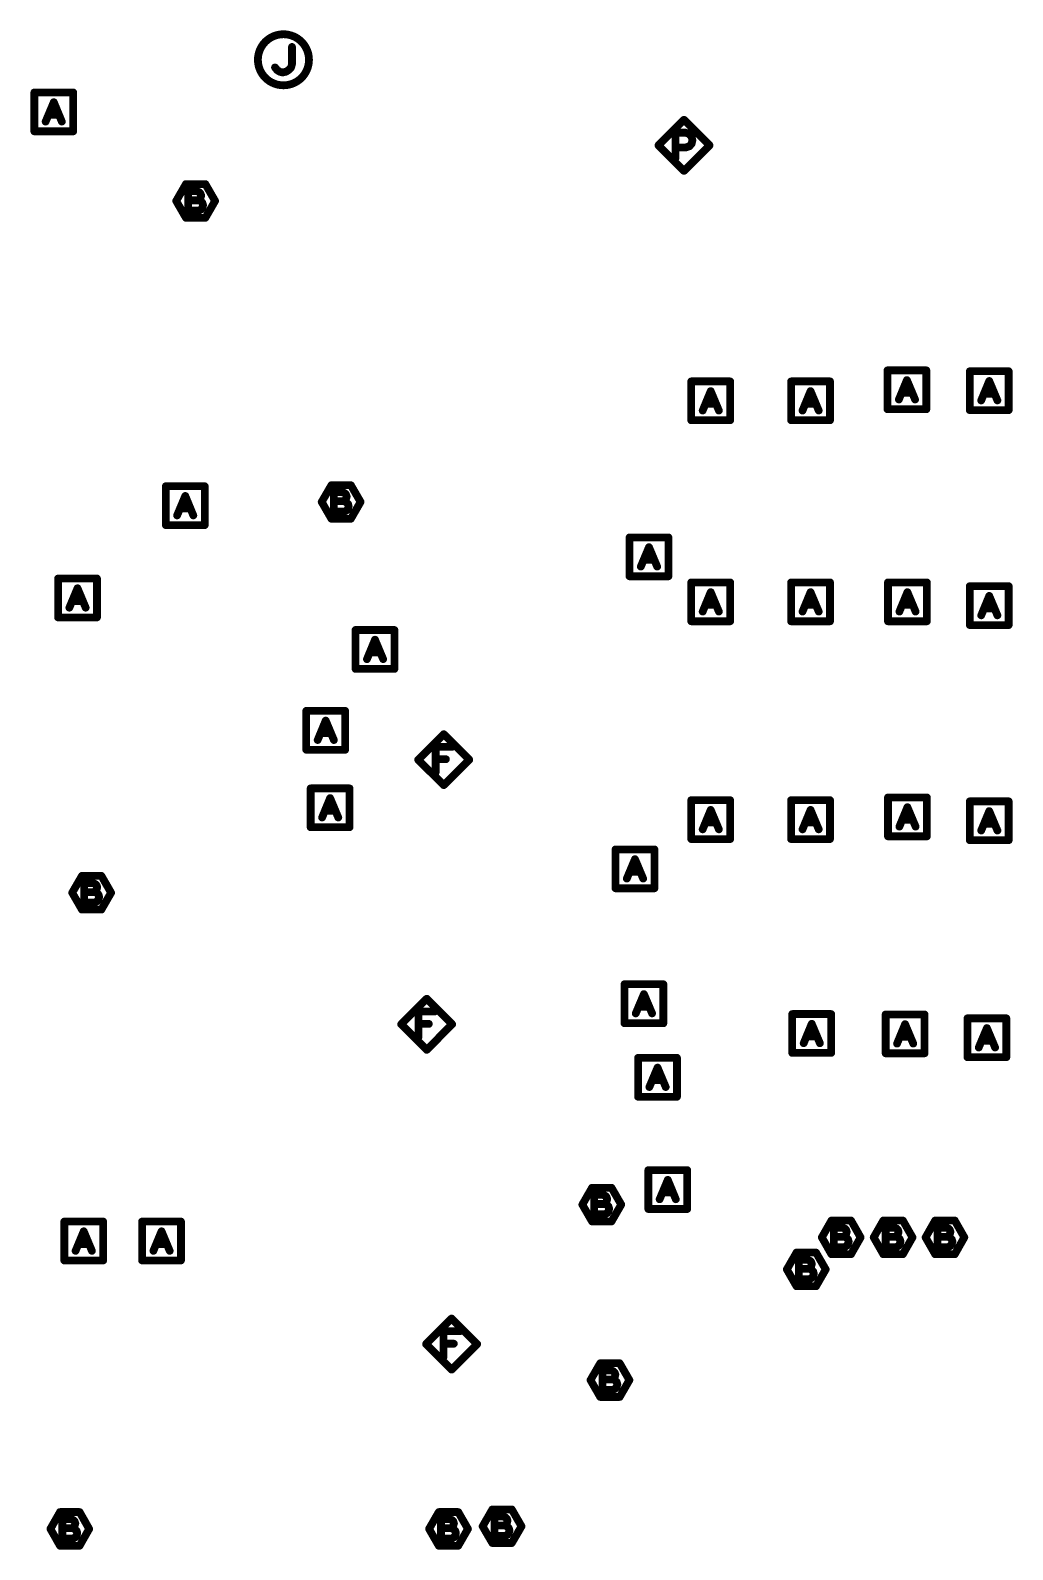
# Model space of a CAD drawing. Extents: x -14.2 to 19.9, y -5.2 to 16.9.
# Drawn here: x 3.037 to 3.795, y 4.041 to 5.213 of the extents above; entities that cross this region are included whole.
import ezdxf

# ---------------------------------------------------------------- set-up
doc = ezdxf.new("R2010")
doc.units = 0
doc.layers.get('0').update_dxf_attribs({"linetype": 'CONTINUOUS'})
doc.layers.add('FAB', color=2, linetype='CONTINUOUS')

# ---------------------------------------------------------------- blocks, each defined once
blk = doc.blocks.new('ROUND_1')
at = {"const_width": 0.003}
blk.add_lwpolyline([(-0.0015, 0, 1), (0.0015, 0, 1)], format="xyb", close=True, dxfattribs=at)

msp = doc.modelspace()

# ---------------------------------------------------------------- linework, layer by layer
at = {"layer": 'FAB', "const_width": 0.006}
msp.add_lwpolyline([(3.2126, 5.19, 1), (3.252, 5.19, 1)], format="xyb", close=True, dxfattribs=at)
for points in [[(3.2389, 5.1867), (3.2389, 5.1999)], [(3.2258, 5.1841), (3.2274, 5.1821)], [(3.2274, 5.1821), (3.2294, 5.1808)], [(3.2294, 5.1808), (3.2317, 5.1802)], [(3.2317, 5.1802), (3.2343, 5.1808)], [(3.2343, 5.1808), (3.2363, 5.1821)], [(3.2363, 5.1821), (3.2382, 5.1841)], [(3.2382, 5.1841), (3.2389, 5.1867)], [(3.0402, 5.1348), (3.0402, 5.1648)], [(3.0402, 5.1648), (3.0702, 5.1648)], [(3.0489, 5.1423), (3.0552, 5.1573)], [(3.0552, 5.1573), (3.0614, 5.1423)], [(3.0702, 5.1648), (3.0702, 5.1348)], [(3.0592, 5.1475), (3.0512, 5.1475)], [(3.5215, 5.124), (3.5412, 5.1437)], [(3.5412, 5.1437), (3.5609, 5.124)], [(3.0702, 5.1348), (3.0402, 5.1348)], [(3.5346, 5.1141), (3.5346, 5.1338)], [(3.5346, 5.1338), (3.5425, 5.1338)], [(3.5425, 5.1338), (3.5451, 5.1328)], [(3.5451, 5.1328), (3.5471, 5.1305)], [(3.5412, 5.1043), (3.5215, 5.124)], [(3.5425, 5.1223), (3.5346, 5.1223)], [(3.5609, 5.124), (3.5412, 5.1043)], [(3.5454, 5.1233), (3.5425, 5.1223)], [(3.5471, 5.1253), (3.5454, 5.1233)], [(3.5471, 5.1305), (3.5477, 5.1279)], [(3.5477, 5.1279), (3.5471, 5.1253)], [(3.1496, 5.0811), (3.1571, 5.0941)], [(3.1571, 5.0941), (3.1721, 5.0941)], [(3.1656, 5.0886), (3.1589, 5.0886)], [(3.1589, 5.0886), (3.1589, 5.0736)], [(3.1674, 5.0878), (3.1656, 5.0886)], [(3.1683, 5.0868), (3.1674, 5.0878)], [(3.1689, 5.0853), (3.1683, 5.0868)], [(3.1683, 5.0836), (3.1689, 5.0853)], [(3.1721, 5.0941), (3.1796, 5.0811)], [(3.1571, 5.0681), (3.1496, 5.0811)], [(3.1666, 5.0816), (3.1589, 5.0816)], [(3.1589, 5.0736), (3.1671, 5.0736)], [(3.1666, 5.0816), (3.1676, 5.0823)], [(3.1683, 5.0811), (3.1666, 5.0816)], [(3.1671, 5.0736), (3.1689, 5.0746)], [(3.1676, 5.0823), (3.1683, 5.0836)], [(3.1698, 5.0796), (3.1683, 5.0811)], [(3.1689, 5.0746), (3.1698, 5.0761)], [(3.1703, 5.0778), (3.1698, 5.0796)], [(3.1698, 5.0761), (3.1703, 5.0778)], [(3.1796, 5.0811), (3.1721, 5.0681)], [(3.1721, 5.0681), (3.1571, 5.0681)], [(3.6981, 4.9204), (3.6981, 4.9504)], [(3.6981, 4.9504), (3.7281, 4.9504)], [(3.7281, 4.9504), (3.7281, 4.9204)], [(3.7616, 4.9197), (3.7616, 4.9497)], [(3.7616, 4.9497), (3.7916, 4.9497)], [(3.7916, 4.9497), (3.7916, 4.9197)], [(3.5468, 4.9119), (3.5468, 4.9419)], [(3.5468, 4.9419), (3.5768, 4.9419)], [(3.5556, 4.9194), (3.5618, 4.9344)], [(3.5618, 4.9344), (3.5681, 4.9194)], [(3.5768, 4.9419), (3.5768, 4.9119)], [(3.6238, 4.9119), (3.6238, 4.9419)], [(3.6238, 4.9419), (3.6538, 4.9419)], [(3.6326, 4.9194), (3.6388, 4.9344)], [(3.6388, 4.9344), (3.6451, 4.9194)], [(3.6538, 4.9419), (3.6538, 4.9119)], [(3.7069, 4.9279), (3.7131, 4.9429)], [(3.7171, 4.9332), (3.7091, 4.9332)], [(3.7131, 4.9429), (3.7194, 4.9279)], [(3.7704, 4.9272), (3.7766, 4.9422)], [(3.7806, 4.9324), (3.7726, 4.9324)], [(3.7766, 4.9422), (3.7829, 4.9272)], [(3.5658, 4.9247), (3.5578, 4.9247)], [(3.6428, 4.9247), (3.6348, 4.9247)], [(3.7281, 4.9204), (3.6981, 4.9204)], [(3.7916, 4.9197), (3.7616, 4.9197)], [(3.5768, 4.9119), (3.5468, 4.9119)], [(3.6538, 4.9119), (3.6238, 4.9119)], [(3.2618, 4.8489), (3.2693, 4.8618)], [(3.2693, 4.8618), (3.2843, 4.8618)], [(3.2843, 4.8618), (3.2918, 4.8489)], [(3.1416, 4.831), (3.1416, 4.861)], [(3.1416, 4.861), (3.1716, 4.861)], [(3.1503, 4.8385), (3.1566, 4.8535)], [(3.1566, 4.8535), (3.1628, 4.8385)], [(3.1716, 4.861), (3.1716, 4.831)], [(3.2778, 4.8564), (3.2711, 4.8564)], [(3.2711, 4.8564), (3.2711, 4.8414)], [(3.2788, 4.8494), (3.2711, 4.8494)], [(3.2796, 4.8556), (3.2778, 4.8564)], [(3.2788, 4.8494), (3.2798, 4.8501)], [(3.2806, 4.8489), (3.2788, 4.8494)], [(3.2806, 4.8546), (3.2796, 4.8556)], [(3.2798, 4.8501), (3.2806, 4.8514)], [(3.2811, 4.8531), (3.2806, 4.8546)], [(3.2806, 4.8514), (3.2811, 4.8531)], [(3.1606, 4.8438), (3.1526, 4.8438)], [(3.2693, 4.8359), (3.2618, 4.8489)], [(3.2711, 4.8414), (3.2793, 4.8414)], [(3.2793, 4.8414), (3.2811, 4.8424)], [(3.2821, 4.8474), (3.2806, 4.8489)], [(3.2811, 4.8424), (3.2821, 4.8439)], [(3.2826, 4.8456), (3.2821, 4.8474)], [(3.2821, 4.8439), (3.2826, 4.8456)], [(3.2918, 4.8489), (3.2843, 4.8359)], [(3.1716, 4.831), (3.1416, 4.831)], [(3.2843, 4.8359), (3.2693, 4.8359)], [(3.4992, 4.7915), (3.4992, 4.8215)], [(3.4992, 4.8215), (3.5292, 4.8215)], [(3.5292, 4.8215), (3.5292, 4.7915)], [(3.5079, 4.799), (3.5142, 4.814)], [(3.5182, 4.8042), (3.5102, 4.8042)], [(3.5142, 4.814), (3.5205, 4.799)], [(3.5292, 4.7915), (3.4992, 4.7915)], [(3.0585, 4.7598), (3.0585, 4.7898)], [(3.0585, 4.7898), (3.0885, 4.7898)], [(3.0672, 4.7673), (3.0735, 4.7823)], [(3.0735, 4.7823), (3.0798, 4.7673)], [(3.0885, 4.7898), (3.0885, 4.7598)], [(3.5468, 4.7568), (3.5468, 4.7868)], [(3.5468, 4.7868), (3.5768, 4.7868)], [(3.5556, 4.7643), (3.5618, 4.7793)], [(3.5618, 4.7793), (3.5681, 4.7643)], [(3.5768, 4.7868), (3.5768, 4.7568)], [(3.6238, 4.7568), (3.6238, 4.7868)], [(3.6238, 4.7868), (3.6538, 4.7868)], [(3.6326, 4.7643), (3.6388, 4.7793)], [(3.6388, 4.7793), (3.6451, 4.7643)], [(3.6538, 4.7868), (3.6538, 4.7568)], [(3.6985, 4.7568), (3.6985, 4.7868)], [(3.6985, 4.7868), (3.7285, 4.7868)], [(3.7073, 4.7643), (3.7135, 4.7793)], [(3.7135, 4.7793), (3.7198, 4.7643)], [(3.7285, 4.7868), (3.7285, 4.7568)], [(3.7616, 4.7539), (3.7616, 4.7839)], [(3.7616, 4.7839), (3.7916, 4.7839)], [(3.7916, 4.7839), (3.7916, 4.7539)], [(3.0775, 4.7725), (3.0695, 4.7725)], [(3.5658, 4.7696), (3.5578, 4.7696)], [(3.6428, 4.7696), (3.6348, 4.7696)], [(3.7175, 4.7696), (3.7095, 4.7696)], [(3.7704, 4.7614), (3.7766, 4.7764)], [(3.7766, 4.7764), (3.7829, 4.7614)], [(3.0885, 4.7598), (3.0585, 4.7598)], [(3.5768, 4.7568), (3.5468, 4.7568)], [(3.6538, 4.7568), (3.6238, 4.7568)], [(3.7285, 4.7568), (3.6985, 4.7568)], [(3.7806, 4.7666), (3.7726, 4.7666)], [(3.2879, 4.7201), (3.2879, 4.7501)], [(3.2879, 4.7501), (3.3179, 4.7501)], [(3.3179, 4.7501), (3.3179, 4.7201)], [(3.7916, 4.7539), (3.7616, 4.7539)], [(3.2967, 4.7276), (3.3029, 4.7426)], [(3.3069, 4.7329), (3.2989, 4.7329)], [(3.3029, 4.7426), (3.3092, 4.7276)], [(3.3179, 4.7201), (3.2879, 4.7201)], [(3.2499, 4.6577), (3.2499, 4.6877)], [(3.2499, 4.6877), (3.2799, 4.6877)], [(3.2799, 4.6877), (3.2799, 4.6577)], [(3.2587, 4.6652), (3.2649, 4.6802)], [(3.2649, 4.6802), (3.2712, 4.6652)], [(3.2689, 4.6705), (3.2609, 4.6705)], [(3.3362, 4.65), (3.3559, 4.6697)], [(3.3559, 4.6697), (3.3756, 4.65)], [(3.2799, 4.6577), (3.2499, 4.6577)], [(3.3497, 4.6402), (3.3497, 4.6599)], [(3.3497, 4.6599), (3.3622, 4.6599)], [(3.3576, 4.6504), (3.3497, 4.6504)], [(3.3559, 4.6304), (3.3362, 4.65)], [(3.3756, 4.65), (3.3559, 4.6304)], [(3.2533, 4.5979), (3.2533, 4.6279)], [(3.2533, 4.6279), (3.2833, 4.6279)], [(3.2833, 4.6279), (3.2833, 4.5979)], [(3.2621, 4.6054), (3.2683, 4.6204)], [(3.2683, 4.6204), (3.2746, 4.6054)], [(3.5468, 4.5888), (3.5468, 4.6188)], [(3.5468, 4.6188), (3.5768, 4.6188)], [(3.5768, 4.6188), (3.5768, 4.5888)], [(3.6238, 4.5888), (3.6238, 4.6188)], [(3.6238, 4.6188), (3.6538, 4.6188)], [(3.6538, 4.6188), (3.6538, 4.5888)], [(3.6985, 4.5909), (3.6985, 4.6209)], [(3.6985, 4.6209), (3.7285, 4.6209)], [(3.7285, 4.6209), (3.7285, 4.5909)], [(3.7616, 4.5879), (3.7616, 4.6179)], [(3.7616, 4.6179), (3.7916, 4.6179)], [(3.7916, 4.6179), (3.7916, 4.5879)], [(3.2723, 4.6107), (3.2643, 4.6107)], [(3.5556, 4.5963), (3.5618, 4.6113)], [(3.5618, 4.6113), (3.5681, 4.5963)], [(3.6326, 4.5963), (3.6388, 4.6113)], [(3.6388, 4.6113), (3.6451, 4.5963)], [(3.7073, 4.5984), (3.7135, 4.6134)], [(3.7175, 4.6036), (3.7095, 4.6036)], [(3.7135, 4.6134), (3.7198, 4.5984)], [(3.7704, 4.5954), (3.7766, 4.6104)], [(3.7766, 4.6104), (3.7829, 4.5954)], [(3.2833, 4.5979), (3.2533, 4.5979)], [(3.5658, 4.6016), (3.5578, 4.6016)], [(3.6428, 4.6016), (3.6348, 4.6016)], [(3.7806, 4.6007), (3.7726, 4.6007)], [(3.4884, 4.5508), (3.4884, 4.5808)], [(3.4884, 4.5808), (3.5184, 4.5808)], [(3.5184, 4.5808), (3.5184, 4.5508)], [(3.5768, 4.5888), (3.5468, 4.5888)], [(3.6538, 4.5888), (3.6238, 4.5888)], [(3.7285, 4.5909), (3.6985, 4.5909)], [(3.7916, 4.5879), (3.7616, 4.5879)], [(3.4971, 4.5583), (3.5034, 4.5733)], [(3.5034, 4.5733), (3.5097, 4.5583)], [(3.0694, 4.5474), (3.0769, 4.5604)], [(3.0769, 4.5604), (3.0919, 4.5604)], [(3.0919, 4.5604), (3.0994, 4.5474)], [(3.5074, 4.5636), (3.4994, 4.5636)], [(3.0769, 4.5344), (3.0694, 4.5474)], [(3.0854, 4.5549), (3.0787, 4.5549)], [(3.0787, 4.5549), (3.0787, 4.5399)], [(3.0864, 4.5479), (3.0787, 4.5479)], [(3.0872, 4.5541), (3.0854, 4.5549)], [(3.0864, 4.5479), (3.0874, 4.5486)], [(3.0882, 4.5474), (3.0864, 4.5479)], [(3.0882, 4.5531), (3.0872, 4.5541)], [(3.0874, 4.5486), (3.0882, 4.5499)], [(3.0887, 4.5516), (3.0882, 4.5531)], [(3.0882, 4.5499), (3.0887, 4.5516)], [(3.0897, 4.5459), (3.0882, 4.5474)], [(3.0902, 4.5441), (3.0897, 4.5459)], [(3.0994, 4.5474), (3.0919, 4.5344)], [(3.5184, 4.5508), (3.4884, 4.5508)], [(3.0919, 4.5344), (3.0769, 4.5344)], [(3.0787, 4.5399), (3.0869, 4.5399)], [(3.0869, 4.5399), (3.0887, 4.5409)], [(3.0887, 4.5409), (3.0897, 4.5424)], [(3.0897, 4.5424), (3.0902, 4.5441)], [(3.4953, 4.4467), (3.4953, 4.4768)], [(3.4953, 4.4768), (3.5253, 4.4768)], [(3.5253, 4.4768), (3.5253, 4.4467)], [(3.3231, 4.4459), (3.3428, 4.4656)], [(3.3428, 4.4656), (3.3624, 4.4459)], [(3.504, 4.4543), (3.5103, 4.4692)], [(3.5103, 4.4692), (3.5166, 4.4543)], [(3.3365, 4.4361), (3.3365, 4.4558)], [(3.3365, 4.4558), (3.349, 4.4558)], [(3.5143, 4.4595), (3.5063, 4.4595)], [(3.6247, 4.4238), (3.6247, 4.4538)], [(3.6247, 4.4538), (3.6547, 4.4538)], [(3.6547, 4.4538), (3.6547, 4.4238)], [(3.6967, 4.4235), (3.6967, 4.4535)], [(3.6967, 4.4535), (3.7267, 4.4535)], [(3.7267, 4.4535), (3.7267, 4.4235)], [(3.3428, 4.4262), (3.3231, 4.4459)], [(3.3444, 4.4462), (3.3365, 4.4462)], [(3.3624, 4.4459), (3.3428, 4.4262)], [(3.5253, 4.4467), (3.4953, 4.4467)], [(3.6335, 4.4313), (3.6397, 4.4463)], [(3.6397, 4.4463), (3.646, 4.4313)], [(3.7055, 4.431), (3.7117, 4.446)], [(3.7117, 4.446), (3.718, 4.431)], [(3.7598, 4.4205), (3.7598, 4.4505)], [(3.7598, 4.4505), (3.7898, 4.4505)], [(3.7685, 4.428), (3.7748, 4.443)], [(3.7748, 4.443), (3.7811, 4.428)], [(3.7898, 4.4505), (3.7898, 4.4205)], [(3.6437, 4.4366), (3.6357, 4.4366)], [(3.7157, 4.4362), (3.7077, 4.4362)], [(3.7788, 4.4333), (3.7708, 4.4333)], [(3.5058, 4.39), (3.5058, 4.42)], [(3.5058, 4.42), (3.5358, 4.42)], [(3.5358, 4.42), (3.5358, 4.39)], [(3.6547, 4.4238), (3.6247, 4.4238)], [(3.7267, 4.4235), (3.6967, 4.4235)], [(3.7898, 4.4205), (3.7598, 4.4205)], [(3.5145, 4.3975), (3.5208, 4.4125)], [(3.5208, 4.4125), (3.5271, 4.3975)], [(3.5248, 4.4028), (3.5168, 4.4028)], [(3.5358, 4.39), (3.5058, 4.39)], [(3.5137, 4.3034), (3.5137, 4.3334)], [(3.5137, 4.3334), (3.5437, 4.3334)], [(3.5224, 4.3109), (3.5287, 4.3259)], [(3.5287, 4.3259), (3.5349, 4.3109)], [(3.5437, 4.3334), (3.5437, 4.3034)], [(3.4628, 4.3068), (3.4703, 4.3198)], [(3.4703, 4.3198), (3.4853, 4.3198)], [(3.4787, 4.3143), (3.472, 4.3143)], [(3.472, 4.3143), (3.472, 4.2993)], [(3.4805, 4.3136), (3.4787, 4.3143)], [(3.4815, 4.3126), (3.4805, 4.3136)], [(3.482, 4.3111), (3.4815, 4.3126)], [(3.4815, 4.3093), (3.482, 4.3111)], [(3.4853, 4.3198), (3.4928, 4.3068)], [(3.5327, 4.3161), (3.5247, 4.3161)], [(3.4703, 4.2938), (3.4628, 4.3068)], [(3.4797, 4.3073), (3.472, 4.3073)], [(3.472, 4.2993), (3.4803, 4.2993)], [(3.4797, 4.3073), (3.4808, 4.3081)], [(3.4815, 4.3068), (3.4797, 4.3073)], [(3.4803, 4.2993), (3.482, 4.3003)], [(3.4808, 4.3081), (3.4815, 4.3093)], [(3.483, 4.3053), (3.4815, 4.3068)], [(3.482, 4.3003), (3.483, 4.3018)], [(3.4835, 4.3036), (3.483, 4.3053)], [(3.483, 4.3018), (3.4835, 4.3036)], [(3.4928, 4.3068), (3.4853, 4.2938)], [(3.5437, 4.3034), (3.5137, 4.3034)], [(3.0633, 4.2637), (3.0633, 4.2937)], [(3.0633, 4.2937), (3.0933, 4.2937)], [(3.0933, 4.2937), (3.0933, 4.2637)], [(3.1233, 4.2637), (3.1233, 4.2937)], [(3.1233, 4.2937), (3.1533, 4.2937)], [(3.1533, 4.2937), (3.1533, 4.2637)], [(3.4853, 4.2938), (3.4703, 4.2938)], [(3.6475, 4.2815), (3.6549, 4.2945)], [(3.6549, 4.2945), (3.67, 4.2945)], [(3.6635, 4.289), (3.6567, 4.289)], [(3.6567, 4.289), (3.6567, 4.274)], [(3.6652, 4.2883), (3.6635, 4.289)], [(3.6662, 4.2873), (3.6652, 4.2883)], [(3.6667, 4.2858), (3.6662, 4.2873)], [(3.67, 4.2945), (3.6774, 4.2815)], [(3.6875, 4.2815), (3.6949, 4.2945)], [(3.6949, 4.2945), (3.71, 4.2945)], [(3.7035, 4.289), (3.6967, 4.289)], [(3.6967, 4.289), (3.6967, 4.274)], [(3.7052, 4.2883), (3.7035, 4.289)], [(3.7062, 4.2873), (3.7052, 4.2883)], [(3.7067, 4.2858), (3.7062, 4.2873)], [(3.71, 4.2945), (3.7174, 4.2815)], [(3.7275, 4.2815), (3.7349, 4.2945)], [(3.7349, 4.2945), (3.75, 4.2945)], [(3.7435, 4.289), (3.7367, 4.289)], [(3.7367, 4.289), (3.7367, 4.274)], [(3.7452, 4.2883), (3.7435, 4.289)], [(3.7462, 4.2873), (3.7452, 4.2883)], [(3.7467, 4.2858), (3.7462, 4.2873)], [(3.75, 4.2945), (3.7574, 4.2815)], [(3.072, 4.2711), (3.0783, 4.2862)], [(3.0823, 4.2764), (3.0743, 4.2764)], [(3.0783, 4.2862), (3.0846, 4.2711)], [(3.132, 4.2711), (3.1383, 4.2862)], [(3.1423, 4.2764), (3.1343, 4.2764)], [(3.1383, 4.2862), (3.1446, 4.2711)], [(3.6549, 4.2685), (3.6475, 4.2815)], [(3.6644, 4.282), (3.6567, 4.282)], [(3.6644, 4.282), (3.6654, 4.2828)], [(3.6662, 4.2815), (3.6644, 4.282)], [(3.6654, 4.2828), (3.6662, 4.284)], [(3.6662, 4.284), (3.6667, 4.2858)], [(3.6677, 4.28), (3.6662, 4.2815)], [(3.6667, 4.275), (3.6677, 4.2765)], [(3.6682, 4.2783), (3.6677, 4.28)], [(3.6677, 4.2765), (3.6682, 4.2783)], [(3.6774, 4.2815), (3.67, 4.2685)], [(3.6949, 4.2685), (3.6875, 4.2815)], [(3.7044, 4.282), (3.6967, 4.282)], [(3.7044, 4.282), (3.7054, 4.2828)], [(3.7062, 4.2815), (3.7044, 4.282)], [(3.7054, 4.2828), (3.7062, 4.284)], [(3.7062, 4.284), (3.7067, 4.2858)], [(3.7077, 4.28), (3.7062, 4.2815)], [(3.7067, 4.275), (3.7077, 4.2765)], [(3.7082, 4.2783), (3.7077, 4.28)], [(3.7077, 4.2765), (3.7082, 4.2783)], [(3.7174, 4.2815), (3.71, 4.2685)], [(3.7349, 4.2685), (3.7275, 4.2815)], [(3.7444, 4.282), (3.7367, 4.282)], [(3.7444, 4.282), (3.7454, 4.2828)], [(3.7462, 4.2815), (3.7444, 4.282)], [(3.7454, 4.2828), (3.7462, 4.284)], [(3.7462, 4.284), (3.7467, 4.2858)], [(3.7477, 4.28), (3.7462, 4.2815)], [(3.7467, 4.275), (3.7477, 4.2765)], [(3.7482, 4.2783), (3.7477, 4.28)], [(3.7477, 4.2765), (3.7482, 4.2783)], [(3.7574, 4.2815), (3.75, 4.2685)], [(3.0933, 4.2637), (3.0633, 4.2637)], [(3.1533, 4.2637), (3.1233, 4.2637)], [(3.6205, 4.2568), (3.628, 4.2698)], [(3.628, 4.2698), (3.643, 4.2698)], [(3.6365, 4.2643), (3.6298, 4.2643)], [(3.6298, 4.2643), (3.6298, 4.2493)], [(3.6383, 4.2635), (3.6365, 4.2643)], [(3.6393, 4.2625), (3.6383, 4.2635)], [(3.643, 4.2698), (3.6505, 4.2568)], [(3.67, 4.2685), (3.6549, 4.2685)], [(3.6567, 4.274), (3.665, 4.274)], [(3.665, 4.274), (3.6667, 4.275)], [(3.71, 4.2685), (3.6949, 4.2685)], [(3.6967, 4.274), (3.705, 4.274)], [(3.705, 4.274), (3.7067, 4.275)], [(3.75, 4.2685), (3.7349, 4.2685)], [(3.7367, 4.274), (3.745, 4.274)], [(3.745, 4.274), (3.7467, 4.275)], [(3.628, 4.2438), (3.6205, 4.2568)], [(3.6375, 4.2573), (3.6298, 4.2573)], [(3.6375, 4.2573), (3.6385, 4.258)], [(3.6393, 4.2568), (3.6375, 4.2573)], [(3.6385, 4.258), (3.6393, 4.2593)], [(3.6398, 4.261), (3.6393, 4.2625)], [(3.6393, 4.2593), (3.6398, 4.261)], [(3.6408, 4.2553), (3.6393, 4.2568)], [(3.6398, 4.2503), (3.6408, 4.2518)], [(3.6413, 4.2535), (3.6408, 4.2553)], [(3.6408, 4.2518), (3.6413, 4.2535)], [(3.6505, 4.2568), (3.643, 4.2438)], [(3.643, 4.2438), (3.628, 4.2438)], [(3.6298, 4.2493), (3.638, 4.2493)], [(3.638, 4.2493), (3.6398, 4.2503)], [(3.3423, 4.1992), (3.362, 4.2189)], [(3.362, 4.2189), (3.3817, 4.1992)], [(3.3558, 4.1894), (3.3558, 4.2091)], [(3.3558, 4.2091), (3.3683, 4.2091)], [(3.362, 4.1795), (3.3423, 4.1992)], [(3.3637, 4.1995), (3.3558, 4.1995)], [(3.3817, 4.1992), (3.362, 4.1795)], [(3.4691, 4.1714), (3.4766, 4.1844)], [(3.4766, 4.1844), (3.4916, 4.1844)], [(3.4916, 4.1844), (3.4991, 4.1714)], [(3.4766, 4.1584), (3.4691, 4.1714)], [(3.4851, 4.1789), (3.4783, 4.1789)], [(3.4783, 4.1789), (3.4783, 4.1639)], [(3.4861, 4.1719), (3.4783, 4.1719)], [(3.4868, 4.1781), (3.4851, 4.1789)], [(3.4861, 4.1719), (3.4871, 4.1726)], [(3.4878, 4.1714), (3.4861, 4.1719)], [(3.4878, 4.1771), (3.4868, 4.1781)], [(3.4871, 4.1726), (3.4878, 4.1739)], [(3.4883, 4.1757), (3.4878, 4.1771)], [(3.4878, 4.1739), (3.4883, 4.1757)], [(3.4893, 4.1699), (3.4878, 4.1714)], [(3.4898, 4.1681), (3.4893, 4.1699)], [(3.4991, 4.1714), (3.4916, 4.1584)], [(3.4916, 4.1584), (3.4766, 4.1584)], [(3.4783, 4.1639), (3.4866, 4.1639)], [(3.4866, 4.1639), (3.4883, 4.1649)], [(3.4883, 4.1649), (3.4893, 4.1664)], [(3.4893, 4.1664), (3.4898, 4.1681)], [(3.0526, 4.0566), (3.06, 4.0696)], [(3.06, 4.0696), (3.0751, 4.0696)], [(3.0686, 4.0641), (3.0618, 4.0641)], [(3.0618, 4.0641), (3.0618, 4.0491)], [(3.0703, 4.0634), (3.0686, 4.0641)], [(3.0751, 4.0696), (3.0825, 4.0566)], [(3.3446, 4.0566), (3.3521, 4.0696)], [(3.3521, 4.0696), (3.3671, 4.0696)], [(3.3606, 4.0641), (3.3538, 4.0641)], [(3.3538, 4.0641), (3.3538, 4.0491)], [(3.3623, 4.0634), (3.3606, 4.0641)], [(3.3671, 4.0696), (3.3746, 4.0566)], [(3.3859, 4.0586), (3.3934, 4.0716)], [(3.3934, 4.0716), (3.4084, 4.0716)], [(3.4019, 4.0662), (3.3951, 4.0662)], [(3.3951, 4.0662), (3.3951, 4.0511)], [(3.4036, 4.0654), (3.4019, 4.0662)], [(3.4046, 4.0644), (3.4036, 4.0654)], [(3.4051, 4.0629), (3.4046, 4.0644)], [(3.4084, 4.0716), (3.4159, 4.0586)], [(3.06, 4.0436), (3.0526, 4.0566)], [(3.0695, 4.0571), (3.0618, 4.0571)], [(3.0695, 4.0571), (3.0705, 4.0579)], [(3.0713, 4.0566), (3.0695, 4.0571)], [(3.0713, 4.0624), (3.0703, 4.0634)], [(3.0705, 4.0579), (3.0713, 4.0591)], [(3.0718, 4.0609), (3.0713, 4.0624)], [(3.0713, 4.0591), (3.0718, 4.0609)], [(3.0728, 4.0551), (3.0713, 4.0566)], [(3.0733, 4.0534), (3.0728, 4.0551)], [(3.0728, 4.0516), (3.0733, 4.0534)], [(3.0825, 4.0566), (3.0751, 4.0436)], [(3.3521, 4.0436), (3.3446, 4.0566)], [(3.3616, 4.0571), (3.3538, 4.0571)], [(3.3616, 4.0571), (3.3626, 4.0579)], [(3.3633, 4.0566), (3.3616, 4.0571)], [(3.3633, 4.0624), (3.3623, 4.0634)], [(3.3626, 4.0579), (3.3633, 4.0591)], [(3.3638, 4.0609), (3.3633, 4.0624)], [(3.3633, 4.0591), (3.3638, 4.0609)], [(3.3648, 4.0551), (3.3633, 4.0566)], [(3.3653, 4.0534), (3.3648, 4.0551)], [(3.3648, 4.0516), (3.3653, 4.0534)], [(3.3746, 4.0566), (3.3671, 4.0436)], [(3.3934, 4.0457), (3.3859, 4.0586)], [(3.4029, 4.0592), (3.3951, 4.0592)], [(3.4029, 4.0592), (3.4039, 4.0599)], [(3.4046, 4.0586), (3.4029, 4.0592)], [(3.4039, 4.0599), (3.4046, 4.0611)], [(3.4046, 4.0611), (3.4051, 4.0629)], [(3.4061, 4.0571), (3.4046, 4.0586)], [(3.4051, 4.0521), (3.4061, 4.0536)], [(3.4066, 4.0554), (3.4061, 4.0571)], [(3.4061, 4.0536), (3.4066, 4.0554)], [(3.4159, 4.0586), (3.4084, 4.0457)], [(3.0751, 4.0436), (3.06, 4.0436)], [(3.0618, 4.0491), (3.0701, 4.0491)], [(3.0701, 4.0491), (3.0718, 4.0501)], [(3.0718, 4.0501), (3.0728, 4.0516)], [(3.3671, 4.0436), (3.3521, 4.0436)], [(3.3538, 4.0491), (3.3621, 4.0491)], [(3.3621, 4.0491), (3.3638, 4.0501)], [(3.3638, 4.0501), (3.3648, 4.0516)], [(3.4084, 4.0457), (3.3934, 4.0457)], [(3.3951, 4.0511), (3.4034, 4.0511)], [(3.4034, 4.0511), (3.4051, 4.0521)]]:
    msp.add_lwpolyline(points, dxfattribs=at)

# ---------------------------------------------------------------- block references
at = {"layer": 'FAB'}
for p in [(3.2389, 5.1999), (3.2258, 5.1841), (3.2274, 5.1821), (3.2274, 5.1821), (3.2294, 5.1808), (3.2294, 5.1808), (3.2317, 5.1802), (3.2317, 5.1802), (3.2343, 5.1808), (3.2343, 5.1808), (3.2363, 5.1821), (3.2363, 5.1821), (3.2382, 5.1841), (3.2382, 5.1841), (3.2389, 5.1867), (3.2389, 5.1867), (3.0402, 5.1648), (3.0402, 5.1648), (3.0552, 5.1573), (3.0552, 5.1573), (3.0702, 5.1648), (3.0702, 5.1648), (3.0512, 5.1475), (3.0592, 5.1475), (3.5412, 5.1437), (3.5412, 5.1437), (3.0402, 5.1348), (3.0402, 5.1348), (3.0489, 5.1423), (3.0614, 5.1423), (3.0702, 5.1348), (3.0702, 5.1348), (3.5346, 5.1338), (3.5346, 5.1338), (3.5425, 5.1338), (3.5425, 5.1338), (3.5451, 5.1328), (3.5451, 5.1328), (3.5215, 5.124), (3.5215, 5.124), (3.5346, 5.1223), (3.5425, 5.1223), (3.5425, 5.1223), (3.5454, 5.1233), (3.5454, 5.1233), (3.5471, 5.1305), (3.5471, 5.1305), (3.5471, 5.1253), (3.5471, 5.1253), (3.5477, 5.1279), (3.5477, 5.1279), (3.5609, 5.124), (3.5609, 5.124), (3.5346, 5.1141), (3.5412, 5.1043), (3.5412, 5.1043), (3.1571, 5.0941), (3.1571, 5.0941), (3.1589, 5.0886), (3.1589, 5.0886), (3.1656, 5.0886), (3.1656, 5.0886), (3.1674, 5.0878), (3.1674, 5.0878), (3.1683, 5.0868), (3.1683, 5.0868), (3.1689, 5.0853), (3.1689, 5.0853), (3.1721, 5.0941), (3.1721, 5.0941), (3.1496, 5.0811), (3.1496, 5.0811), (3.1589, 5.0816), (3.1589, 5.0736), (3.1589, 5.0736), (3.1666, 5.0816), (3.1666, 5.0816), (3.1666, 5.0816), (3.1671, 5.0736), (3.1671, 5.0736), (3.1676, 5.0823), (3.1676, 5.0823), (3.1683, 5.0836), (3.1683, 5.0836), (3.1683, 5.0811), (3.1683, 5.0811), (3.1689, 5.0746), (3.1689, 5.0746), (3.1698, 5.0796), (3.1698, 5.0796), (3.1698, 5.0761), (3.1698, 5.0761), (3.1703, 5.0778), (3.1703, 5.0778), (3.1796, 5.0811), (3.1796, 5.0811), (3.1571, 5.0681), (3.1571, 5.0681), (3.1721, 5.0681), (3.1721, 5.0681), (3.6981, 4.9504), (3.6981, 4.9504), (3.7281, 4.9504), (3.7281, 4.9504), (3.7616, 4.9497), (3.7616, 4.9497), (3.7916, 4.9497), (3.7916, 4.9497), (3.5468, 4.9419), (3.5468, 4.9419), (3.5618, 4.9344), (3.5618, 4.9344), (3.5768, 4.9419), (3.5768, 4.9419), (3.6238, 4.9419), (3.6238, 4.9419), (3.6388, 4.9344), (3.6388, 4.9344), (3.6538, 4.9419), (3.6538, 4.9419), (3.7091, 4.9332), (3.7131, 4.9429), (3.7131, 4.9429), (3.7171, 4.9332), (3.7726, 4.9324), (3.7766, 4.9422), (3.7766, 4.9422), (3.7806, 4.9324), (3.5578, 4.9247), (3.5658, 4.9247), (3.6348, 4.9247), (3.6428, 4.9247), (3.6981, 4.9204), (3.6981, 4.9204), (3.7069, 4.9279), (3.7194, 4.9279), (3.7281, 4.9204), (3.7281, 4.9204), (3.7616, 4.9197), (3.7616, 4.9197), (3.7704, 4.9272), (3.7829, 4.9272), (3.7916, 4.9197), (3.7916, 4.9197), (3.5468, 4.9119), (3.5468, 4.9119), (3.5556, 4.9194), (3.5681, 4.9194), (3.5768, 4.9119), (3.5768, 4.9119), (3.6238, 4.9119), (3.6238, 4.9119), (3.6326, 4.9194), (3.6451, 4.9194), (3.6538, 4.9119), (3.6538, 4.9119), (3.2693, 4.8618), (3.2693, 4.8618), (3.2843, 4.8618), (3.2843, 4.8618), (3.1416, 4.861), (3.1416, 4.861), (3.1566, 4.8535), (3.1566, 4.8535), (3.1716, 4.861), (3.1716, 4.861), (3.2711, 4.8564), (3.2711, 4.8564), (3.2711, 4.8494), (3.2778, 4.8564), (3.2778, 4.8564), (3.2788, 4.8494), (3.2788, 4.8494), (3.2788, 4.8494), (3.2796, 4.8556), (3.2796, 4.8556), (3.2798, 4.8501), (3.2798, 4.8501), (3.2806, 4.8546), (3.2806, 4.8546), (3.2806, 4.8514), (3.2806, 4.8514), (3.2811, 4.8531), (3.2811, 4.8531), (3.1503, 4.8385), (3.1526, 4.8438), (3.1606, 4.8438), (3.1628, 4.8385), (3.2618, 4.8489), (3.2618, 4.8489), (3.2711, 4.8414), (3.2711, 4.8414), (3.2793, 4.8414), (3.2793, 4.8414), (3.2806, 4.8489), (3.2806, 4.8489), (3.2811, 4.8424), (3.2811, 4.8424), (3.2821, 4.8474), (3.2821, 4.8474), (3.2821, 4.8439), (3.2821, 4.8439), (3.2826, 4.8456), (3.2826, 4.8456), (3.2918, 4.8489), (3.2918, 4.8489), (3.1416, 4.831), (3.1416, 4.831), (3.1716, 4.831), (3.1716, 4.831), (3.2693, 4.8359), (3.2693, 4.8359), (3.2843, 4.8359), (3.2843, 4.8359), (3.4992, 4.8215), (3.4992, 4.8215), (3.5292, 4.8215), (3.5292, 4.8215), (3.5102, 4.8042), (3.5142, 4.814), (3.5142, 4.814), (3.5182, 4.8042), (3.4992, 4.7915), (3.4992, 4.7915), (3.5079, 4.799), (3.5205, 4.799), (3.5292, 4.7915), (3.5292, 4.7915), (3.0585, 4.7898), (3.0585, 4.7898), (3.0735, 4.7823), (3.0735, 4.7823), (3.0885, 4.7898), (3.0885, 4.7898), (3.5468, 4.7868), (3.5468, 4.7868), (3.5618, 4.7793), (3.5618, 4.7793), (3.5768, 4.7868), (3.5768, 4.7868), (3.6238, 4.7868), (3.6238, 4.7868), (3.6388, 4.7793), (3.6388, 4.7793), (3.6538, 4.7868), (3.6538, 4.7868), (3.6985, 4.7868), (3.6985, 4.7868), (3.7135, 4.7793), (3.7135, 4.7793), (3.7285, 4.7868), (3.7285, 4.7868), (3.7616, 4.7839), (3.7616, 4.7839), (3.7916, 4.7839), (3.7916, 4.7839), (3.0695, 4.7725), (3.0775, 4.7725), (3.5578, 4.7696), (3.5658, 4.7696), (3.6348, 4.7696), (3.6428, 4.7696), (3.7095, 4.7696), (3.7175, 4.7696), (3.7766, 4.7764), (3.7766, 4.7764), (3.0585, 4.7598), (3.0585, 4.7598), (3.0672, 4.7673), (3.0798, 4.7673), (3.0885, 4.7598), (3.0885, 4.7598), (3.5468, 4.7568), (3.5468, 4.7568), (3.5556, 4.7643), (3.5681, 4.7643), (3.5768, 4.7568), (3.5768, 4.7568), (3.6238, 4.7568), (3.6238, 4.7568), (3.6326, 4.7643), (3.6451, 4.7643), (3.6538, 4.7568), (3.6538, 4.7568), (3.6985, 4.7568), (3.6985, 4.7568), (3.7073, 4.7643), (3.7198, 4.7643), (3.7285, 4.7568), (3.7285, 4.7568), (3.7704, 4.7614), (3.7726, 4.7666), (3.7806, 4.7666), (3.7829, 4.7614), (3.2879, 4.7501), (3.2879, 4.7501), (3.3179, 4.7501), (3.3179, 4.7501), (3.7616, 4.7539), (3.7616, 4.7539), (3.7916, 4.7539), (3.7916, 4.7539), (3.2989, 4.7329), (3.3029, 4.7426), (3.3029, 4.7426), (3.3069, 4.7329), (3.2967, 4.7276), (3.3092, 4.7276), (3.2879, 4.7201), (3.2879, 4.7201), (3.3179, 4.7201), (3.3179, 4.7201), (3.2499, 4.6877), (3.2499, 4.6877), (3.2799, 4.6877), (3.2799, 4.6877), (3.2649, 4.6802), (3.2649, 4.6802), (3.2587, 4.6652), (3.2609, 4.6705), (3.2689, 4.6705), (3.2712, 4.6652), (3.3559, 4.6697), (3.3559, 4.6697), (3.2499, 4.6577), (3.2499, 4.6577), (3.2799, 4.6577), (3.2799, 4.6577), (3.3497, 4.6599), (3.3497, 4.6599), (3.3497, 4.6504), (3.3576, 4.6504), (3.3622, 4.6599), (3.3362, 4.65), (3.3362, 4.65), (3.3497, 4.6402), (3.3756, 4.65), (3.3756, 4.65), (3.2533, 4.6279), (3.2533, 4.6279), (3.2833, 4.6279), (3.2833, 4.6279), (3.3559, 4.6304), (3.3559, 4.6304), (3.2683, 4.6204), (3.2683, 4.6204), (3.5468, 4.6188), (3.5468, 4.6188), (3.5768, 4.6188), (3.5768, 4.6188), (3.6238, 4.6188), (3.6238, 4.6188), (3.6538, 4.6188), (3.6538, 4.6188), (3.6985, 4.6209), (3.6985, 4.6209), (3.7285, 4.6209), (3.7285, 4.6209), (3.7616, 4.6179), (3.7616, 4.6179), (3.7916, 4.6179), (3.7916, 4.6179), (3.2621, 4.6054), (3.2643, 4.6107), (3.2723, 4.6107), (3.2746, 4.6054), (3.5618, 4.6113), (3.5618, 4.6113), (3.6388, 4.6113), (3.6388, 4.6113), (3.7095, 4.6036), (3.7135, 4.6134), (3.7135, 4.6134), (3.7175, 4.6036), (3.7766, 4.6104), (3.7766, 4.6104), (3.2533, 4.5979), (3.2533, 4.5979), (3.2833, 4.5979), (3.2833, 4.5979), (3.5556, 4.5963), (3.5578, 4.6016), (3.5658, 4.6016), (3.5681, 4.5963), (3.6326, 4.5963), (3.6348, 4.6016), (3.6428, 4.6016), (3.6451, 4.5963), (3.7073, 4.5984), (3.7198, 4.5984), (3.7704, 4.5954), (3.7726, 4.6007), (3.7806, 4.6007), (3.7829, 4.5954), (3.4884, 4.5808), (3.4884, 4.5808), (3.5184, 4.5808), (3.5184, 4.5808), (3.5468, 4.5888), (3.5468, 4.5888), (3.5768, 4.5888), (3.5768, 4.5888), (3.6238, 4.5888), (3.6238, 4.5888), (3.6538, 4.5888), (3.6538, 4.5888), (3.6985, 4.5909), (3.6985, 4.5909), (3.7285, 4.5909), (3.7285, 4.5909), (3.7616, 4.5879), (3.7616, 4.5879), (3.7916, 4.5879), (3.7916, 4.5879), (3.5034, 4.5733), (3.5034, 4.5733), (3.0769, 4.5604), (3.0769, 4.5604), (3.0919, 4.5604), (3.0919, 4.5604), (3.4971, 4.5583), (3.4994, 4.5636), (3.5074, 4.5636), (3.5097, 4.5583), (3.0694, 4.5474), (3.0694, 4.5474), (3.0787, 4.5549), (3.0787, 4.5549), (3.0787, 4.5479), (3.0854, 4.5549), (3.0854, 4.5549), (3.0864, 4.5479), (3.0864, 4.5479), (3.0864, 4.5479), (3.0872, 4.5541), (3.0872, 4.5541), (3.0874, 4.5486), (3.0874, 4.5486), (3.0882, 4.5531), (3.0882, 4.5531), (3.0882, 4.5499), (3.0882, 4.5499), (3.0882, 4.5474), (3.0882, 4.5474), (3.0887, 4.5516), (3.0887, 4.5516), (3.0897, 4.5459), (3.0897, 4.5459), (3.0994, 4.5474), (3.0994, 4.5474), (3.4884, 4.5508), (3.4884, 4.5508), (3.5184, 4.5508), (3.5184, 4.5508), (3.0769, 4.5344), (3.0769, 4.5344), (3.0787, 4.5399), (3.0787, 4.5399), (3.0869, 4.5399), (3.0869, 4.5399), (3.0887, 4.5409), (3.0887, 4.5409), (3.0897, 4.5424), (3.0897, 4.5424), (3.0902, 4.5441), (3.0902, 4.5441), (3.0919, 4.5344), (3.0919, 4.5344), (3.4953, 4.4768), (3.4953, 4.4768), (3.5253, 4.4768), (3.5253, 4.4768), (3.3428, 4.4656), (3.3428, 4.4656), (3.5103, 4.4692), (3.5103, 4.4692), (3.3365, 4.4558), (3.3365, 4.4558), (3.349, 4.4558), (3.504, 4.4543), (3.5063, 4.4595), (3.5143, 4.4595), (3.5166, 4.4543), (3.6247, 4.4538), (3.6247, 4.4538), (3.6547, 4.4538), (3.6547, 4.4538), (3.6967, 4.4535), (3.6967, 4.4535), (3.7267, 4.4535), (3.7267, 4.4535), (3.3231, 4.4459), (3.3231, 4.4459), (3.3365, 4.4462), (3.3444, 4.4462), (3.3624, 4.4459), (3.3624, 4.4459), (3.4953, 4.4467), (3.4953, 4.4467), (3.5253, 4.4467), (3.5253, 4.4467), (3.6397, 4.4463), (3.6397, 4.4463), (3.7117, 4.446), (3.7117, 4.446), (3.7598, 4.4505), (3.7598, 4.4505), (3.7748, 4.443), (3.7748, 4.443), (3.7898, 4.4505), (3.7898, 4.4505), (3.3365, 4.4361), (3.6335, 4.4313), (3.6357, 4.4366), (3.6437, 4.4366), (3.646, 4.4313), (3.7055, 4.431), (3.7077, 4.4362), (3.7157, 4.4362), (3.718, 4.431), (3.7685, 4.428), (3.7708, 4.4333), (3.7788, 4.4333), (3.7811, 4.428), (3.3428, 4.4262), (3.3428, 4.4262), (3.5058, 4.42), (3.5058, 4.42), (3.5358, 4.42), (3.5358, 4.42), (3.6247, 4.4238), (3.6247, 4.4238), (3.6547, 4.4238), (3.6547, 4.4238), (3.6967, 4.4235), (3.6967, 4.4235), (3.7267, 4.4235), (3.7267, 4.4235), (3.7598, 4.4205), (3.7598, 4.4205), (3.7898, 4.4205), (3.7898, 4.4205), (3.5208, 4.4125), (3.5208, 4.4125), (3.5145, 4.3975), (3.5168, 4.4028), (3.5248, 4.4028), (3.5271, 4.3975), (3.5058, 4.39), (3.5058, 4.39), (3.5358, 4.39), (3.5358, 4.39), (3.5137, 4.3334), (3.5137, 4.3334), (3.5287, 4.3259), (3.5287, 4.3259), (3.5437, 4.3334), (3.5437, 4.3334), (3.4703, 4.3198), (3.4703, 4.3198), (3.472, 4.3143), (3.472, 4.3143), (3.4787, 4.3143), (3.4787, 4.3143), (3.4805, 4.3136), (3.4805, 4.3136), (3.4815, 4.3126), (3.4815, 4.3126), (3.482, 4.3111), (3.482, 4.3111), (3.4853, 4.3198), (3.4853, 4.3198), (3.5224, 4.3109), (3.5247, 4.3161), (3.5327, 4.3161), (3.5349, 4.3109), (3.4628, 4.3068), (3.4628, 4.3068), (3.472, 4.3073), (3.472, 4.2993), (3.472, 4.2993), (3.4797, 4.3073), (3.4797, 4.3073), (3.4797, 4.3073), (3.4803, 4.2993), (3.4803, 4.2993), (3.4808, 4.3081), (3.4808, 4.3081), (3.4815, 4.3093), (3.4815, 4.3093), (3.4815, 4.3068), (3.4815, 4.3068), (3.482, 4.3003), (3.482, 4.3003), (3.483, 4.3053), (3.483, 4.3053), (3.483, 4.3018), (3.483, 4.3018), (3.4835, 4.3036), (3.4835, 4.3036), (3.4928, 4.3068), (3.4928, 4.3068), (3.5137, 4.3034), (3.5137, 4.3034), (3.5437, 4.3034), (3.5437, 4.3034), (3.0633, 4.2937), (3.0633, 4.2937), (3.0933, 4.2937), (3.0933, 4.2937), (3.1233, 4.2937), (3.1233, 4.2937), (3.1533, 4.2937), (3.1533, 4.2937), (3.4703, 4.2938), (3.4703, 4.2938), (3.4853, 4.2938), (3.4853, 4.2938), (3.6549, 4.2945), (3.6549, 4.2945), (3.6567, 4.289), (3.6567, 4.289), (3.6635, 4.289), (3.6635, 4.289), (3.6652, 4.2883), (3.6652, 4.2883), (3.6662, 4.2873), (3.6662, 4.2873), (3.67, 4.2945), (3.67, 4.2945), (3.6949, 4.2945), (3.6949, 4.2945), (3.6967, 4.289), (3.6967, 4.289), (3.7035, 4.289), (3.7035, 4.289), (3.7052, 4.2883), (3.7052, 4.2883), (3.7062, 4.2873), (3.7062, 4.2873), (3.71, 4.2945), (3.71, 4.2945), (3.7349, 4.2945), (3.7349, 4.2945), (3.7367, 4.289), (3.7367, 4.289), (3.7435, 4.289), (3.7435, 4.289), (3.7452, 4.2883), (3.7452, 4.2883), (3.7462, 4.2873), (3.7462, 4.2873), (3.75, 4.2945), (3.75, 4.2945), (3.0743, 4.2764), (3.0783, 4.2862), (3.0783, 4.2862), (3.0823, 4.2764), (3.1343, 4.2764), (3.1383, 4.2862), (3.1383, 4.2862), (3.1423, 4.2764), (3.6475, 4.2815), (3.6475, 4.2815), (3.6567, 4.282), (3.6644, 4.282), (3.6644, 4.282), (3.6644, 4.282), (3.6654, 4.2828), (3.6654, 4.2828), (3.6662, 4.284), (3.6662, 4.284), (3.6662, 4.2815), (3.6662, 4.2815), (3.6667, 4.2858), (3.6667, 4.2858), (3.6677, 4.28), (3.6677, 4.28), (3.6677, 4.2765), (3.6677, 4.2765), (3.6682, 4.2783), (3.6682, 4.2783), (3.6774, 4.2815), (3.6774, 4.2815), (3.6875, 4.2815), (3.6875, 4.2815), (3.6967, 4.282), (3.7044, 4.282), (3.7044, 4.282), (3.7044, 4.282), (3.7054, 4.2828), (3.7054, 4.2828), (3.7062, 4.284), (3.7062, 4.284), (3.7062, 4.2815), (3.7062, 4.2815), (3.7067, 4.2858), (3.7067, 4.2858), (3.7077, 4.28), (3.7077, 4.28), (3.7077, 4.2765), (3.7077, 4.2765), (3.7082, 4.2783), (3.7082, 4.2783), (3.7174, 4.2815), (3.7174, 4.2815), (3.7275, 4.2815), (3.7275, 4.2815), (3.7367, 4.282), (3.7444, 4.282), (3.7444, 4.282), (3.7444, 4.282), (3.7454, 4.2828), (3.7454, 4.2828), (3.7462, 4.284), (3.7462, 4.284), (3.7462, 4.2815), (3.7462, 4.2815), (3.7467, 4.2858), (3.7467, 4.2858), (3.7477, 4.28), (3.7477, 4.28), (3.7477, 4.2765), (3.7477, 4.2765), (3.7482, 4.2783), (3.7482, 4.2783), (3.7574, 4.2815), (3.7574, 4.2815), (3.0633, 4.2637), (3.0633, 4.2637), (3.072, 4.2711), (3.0846, 4.2711), (3.0933, 4.2637), (3.0933, 4.2637), (3.1233, 4.2637), (3.1233, 4.2637), (3.132, 4.2711), (3.1446, 4.2711), (3.1533, 4.2637), (3.1533, 4.2637), (3.628, 4.2698), (3.628, 4.2698), (3.6298, 4.2643), (3.6298, 4.2643), (3.6365, 4.2643), (3.6365, 4.2643), (3.6383, 4.2635), (3.6383, 4.2635), (3.643, 4.2698), (3.643, 4.2698), (3.6549, 4.2685), (3.6549, 4.2685), (3.6567, 4.274), (3.6567, 4.274), (3.665, 4.274), (3.665, 4.274), (3.6667, 4.275), (3.6667, 4.275), (3.67, 4.2685), (3.67, 4.2685), (3.6949, 4.2685), (3.6949, 4.2685), (3.6967, 4.274), (3.6967, 4.274), (3.705, 4.274), (3.705, 4.274), (3.7067, 4.275), (3.7067, 4.275), (3.71, 4.2685), (3.71, 4.2685), (3.7349, 4.2685), (3.7349, 4.2685), (3.7367, 4.274), (3.7367, 4.274), (3.745, 4.274), (3.745, 4.274), (3.7467, 4.275), (3.7467, 4.275), (3.75, 4.2685), (3.75, 4.2685), (3.6205, 4.2568), (3.6205, 4.2568), (3.6298, 4.2573), (3.6375, 4.2573), (3.6375, 4.2573), (3.6375, 4.2573), (3.6385, 4.258), (3.6385, 4.258), (3.6393, 4.2625), (3.6393, 4.2625), (3.6393, 4.2593), (3.6393, 4.2593), (3.6393, 4.2568), (3.6393, 4.2568), (3.6398, 4.261), (3.6398, 4.261), (3.6408, 4.2553), (3.6408, 4.2553), (3.6408, 4.2518), (3.6408, 4.2518), (3.6413, 4.2535), (3.6413, 4.2535), (3.6505, 4.2568), (3.6505, 4.2568), (3.628, 4.2438), (3.628, 4.2438), (3.6298, 4.2493), (3.6298, 4.2493), (3.638, 4.2493), (3.638, 4.2493), (3.6398, 4.2503), (3.6398, 4.2503), (3.643, 4.2438), (3.643, 4.2438), (3.362, 4.2189), (3.362, 4.2189), (3.3558, 4.2091), (3.3558, 4.2091), (3.3683, 4.2091), (3.3423, 4.1992), (3.3423, 4.1992), (3.3558, 4.1995), (3.3637, 4.1995), (3.3817, 4.1992), (3.3817, 4.1992), (3.3558, 4.1894), (3.4766, 4.1844), (3.4766, 4.1844), (3.4916, 4.1844), (3.4916, 4.1844), (3.362, 4.1795), (3.362, 4.1795), (3.4691, 4.1714), (3.4691, 4.1714), (3.4783, 4.1789), (3.4783, 4.1789), (3.4783, 4.1719), (3.4851, 4.1789), (3.4851, 4.1789), (3.4861, 4.1719), (3.4861, 4.1719), (3.4861, 4.1719), (3.4868, 4.1781), (3.4868, 4.1781), (3.4871, 4.1726), (3.4871, 4.1726), (3.4878, 4.1771), (3.4878, 4.1771), (3.4878, 4.1739), (3.4878, 4.1739), (3.4878, 4.1714), (3.4878, 4.1714), (3.4883, 4.1757), (3.4883, 4.1757), (3.4893, 4.1699), (3.4893, 4.1699), (3.4991, 4.1714), (3.4991, 4.1714), (3.4766, 4.1584), (3.4766, 4.1584), (3.4783, 4.1639), (3.4783, 4.1639), (3.4866, 4.1639), (3.4866, 4.1639), (3.4883, 4.1649), (3.4883, 4.1649), (3.4893, 4.1664), (3.4893, 4.1664), (3.4898, 4.1681), (3.4898, 4.1681), (3.4916, 4.1584), (3.4916, 4.1584), (3.06, 4.0696), (3.06, 4.0696), (3.0618, 4.0641), (3.0618, 4.0641), (3.0686, 4.0641), (3.0686, 4.0641), (3.0751, 4.0696), (3.0751, 4.0696), (3.3521, 4.0696), (3.3521, 4.0696), (3.3538, 4.0641), (3.3538, 4.0641), (3.3606, 4.0641), (3.3606, 4.0641), (3.3671, 4.0696), (3.3671, 4.0696), (3.3934, 4.0716), (3.3934, 4.0716), (3.3951, 4.0662), (3.3951, 4.0662), (3.4019, 4.0662), (3.4019, 4.0662), (3.4036, 4.0654), (3.4036, 4.0654), (3.4046, 4.0644), (3.4046, 4.0644), (3.4084, 4.0716), (3.4084, 4.0716), (3.0526, 4.0566), (3.0526, 4.0566), (3.0618, 4.0571), (3.0695, 4.0571), (3.0695, 4.0571), (3.0695, 4.0571), (3.0703, 4.0634), (3.0703, 4.0634), (3.0705, 4.0579), (3.0705, 4.0579), (3.0713, 4.0624), (3.0713, 4.0624), (3.0713, 4.0591), (3.0713, 4.0591), (3.0713, 4.0566), (3.0713, 4.0566), (3.0718, 4.0609), (3.0718, 4.0609), (3.0728, 4.0551), (3.0728, 4.0551), (3.0733, 4.0534), (3.0733, 4.0534), (3.0825, 4.0566), (3.0825, 4.0566), (3.3446, 4.0566), (3.3446, 4.0566), (3.3538, 4.0571), (3.3616, 4.0571), (3.3616, 4.0571), (3.3616, 4.0571), (3.3623, 4.0634), (3.3623, 4.0634), (3.3626, 4.0579), (3.3626, 4.0579), (3.3633, 4.0624), (3.3633, 4.0624), (3.3633, 4.0591), (3.3633, 4.0591), (3.3633, 4.0566), (3.3633, 4.0566), (3.3638, 4.0609), (3.3638, 4.0609), (3.3648, 4.0551), (3.3648, 4.0551), (3.3653, 4.0534), (3.3653, 4.0534), (3.3746, 4.0566), (3.3746, 4.0566), (3.3859, 4.0586), (3.3859, 4.0586), (3.3951, 4.0592), (3.4029, 4.0592), (3.4029, 4.0592), (3.4029, 4.0592), (3.4039, 4.0599), (3.4039, 4.0599), (3.4046, 4.0611), (3.4046, 4.0611), (3.4046, 4.0586), (3.4046, 4.0586), (3.4051, 4.0629), (3.4051, 4.0629), (3.4061, 4.0571), (3.4061, 4.0571), (3.4061, 4.0536), (3.4061, 4.0536), (3.4066, 4.0554), (3.4066, 4.0554), (3.4159, 4.0586), (3.4159, 4.0586), (3.06, 4.0436), (3.06, 4.0436), (3.0618, 4.0491), (3.0618, 4.0491), (3.0701, 4.0491), (3.0701, 4.0491), (3.0718, 4.0501), (3.0718, 4.0501), (3.0728, 4.0516), (3.0728, 4.0516), (3.0751, 4.0436), (3.0751, 4.0436), (3.3521, 4.0436), (3.3521, 4.0436), (3.3538, 4.0491), (3.3538, 4.0491), (3.3621, 4.0491), (3.3621, 4.0491), (3.3638, 4.0501), (3.3638, 4.0501), (3.3648, 4.0516), (3.3648, 4.0516), (3.3671, 4.0436), (3.3671, 4.0436), (3.3934, 4.0457), (3.3934, 4.0457), (3.3951, 4.0511), (3.3951, 4.0511), (3.4034, 4.0511), (3.4034, 4.0511), (3.4051, 4.0521), (3.4051, 4.0521), (3.4084, 4.0457), (3.4084, 4.0457)]:
    msp.add_blockref('ROUND_1', p, dxfattribs=at)

doc.saveas('drawing.dxf')
